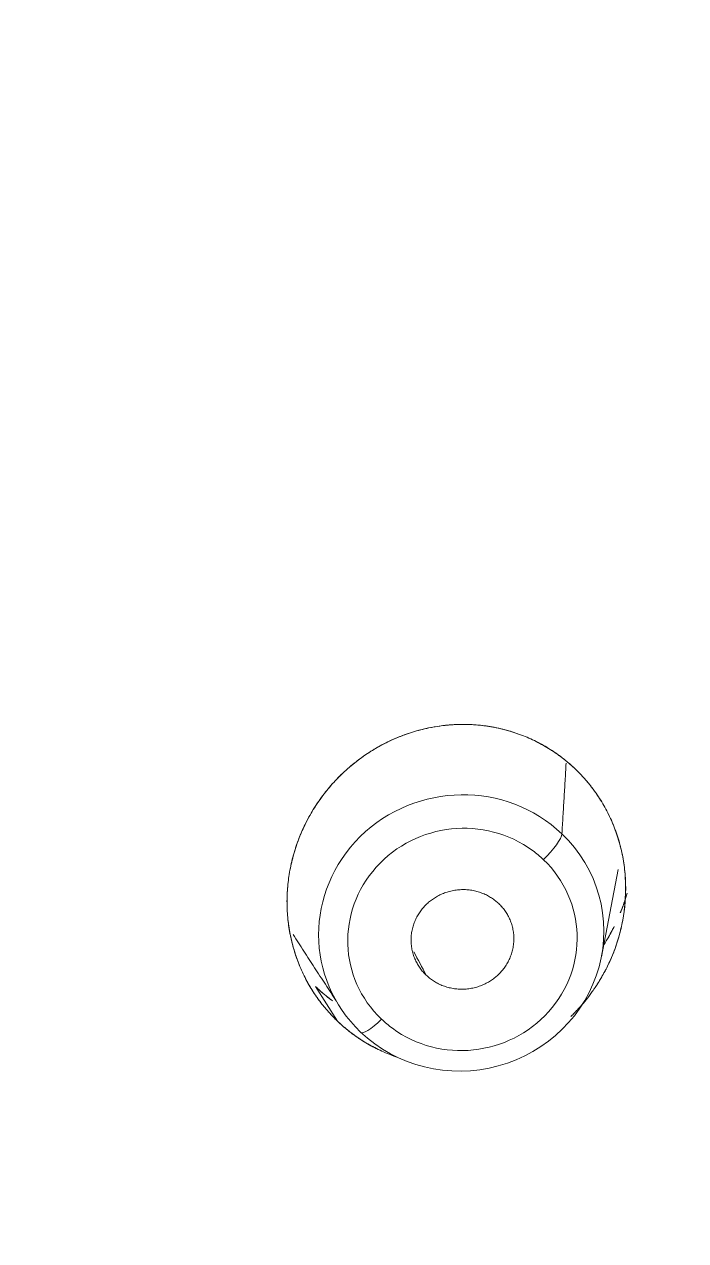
# Model space of a CAD drawing. Extents: x 5217 to 6345, y 0 to 827.
# Drawn here: x 5785.99 to 5793.06, y 522.86 to 535.85 of the extents above; entities that cross this region are included whole.
import ezdxf

# ---------------------------------------------------------------- set-up
doc = ezdxf.new("R2010")
doc.units = 0
doc.header["$LTSCALE"] = 30
doc.header["$MEASUREMENT"] = 0
doc.linetypes.add('HIDDEN2', pattern=[4.7625, 3.175, -1.5875])
doc.layers.add('1', color=7, linetype='CONTINUOUS')
doc.layers.add('2', color=1, linetype='HIDDEN2')

msp = doc.modelspace()

# ---------------------------------------------------------------- linework, layer by layer
at = {"layer": '1', "color": 7, "linetype": 'Continuous', "lineweight": 18}
for p, q in [((5792.16, 525.892), (5792.34, 526.824)), ((5789.083, 525.511), (5789.089, 525.502)), ((5789.339, 525.203), (5789.104, 525.574)), ((5789.104, 525.574), (5789.339, 525.203)), ((5789.104, 525.574), (5789.339, 525.203)), ((5789.339, 525.203), (5789.104, 525.574))]:
    msp.add_line(p, q, dxfattribs=at)
for centre, major_axis, ratio, start_param, end_param in [((5757.244, 496.519), (-59.628, 0), 0.953717, 3.141593, 6.283185), ((5757.244, 496.519), (-59.628, 0), 0.953717, 3.141593, 6.274276), ((5790.662, 526.146), (-1.498, -0.292), 0.966226, 3.741966, 6.883558), ((5790.662, 526.146), (-1.498, -0.292), 0.966226, 0.600373, 3.741966)]:
    msp.add_ellipse(centre, major_axis=major_axis, ratio=ratio, start_param=start_param, end_param=end_param, dxfattribs=at)
at = {"layer": '1', "color": 7, "linetype": 'Continuous', "lineweight": 13}
for centre, major_axis, ratio, start_param, end_param in [((5790.675, 526.077), (1.205, 0.235), 0.966226, 0.727013, 3.741966), ((5791.526, 527.005), (0.207, 0.217), 0.212631, 4.56284, 6.036986), ((5790.675, 526.077), (-1.205, -0.235), 0.966226, 0.727013, 3.741966), ((5790.675, 526.077), (1.205, 0.235), 0.966226, 0.600373, 0.727013), ((5789.794, 525.301), (-0.207, -0.217), 0.212631, 6.230286, 7.704433), ((5790.675, 526.077), (-1.205, -0.235), 0.966226, 0.600373, 0.727013)]:
    msp.add_ellipse(centre, major_axis=major_axis, ratio=ratio, start_param=start_param, end_param=end_param, dxfattribs=at)
at = {"layer": '1', "color": 7, "linetype": 'Continuous', "lineweight": 18}
for points, knots in [([(5759.712, 439.668), (5760.292, 439.691), (5761.968, 439.78), (5764.735, 440.04), (5767.995, 440.52), (5771.222, 441.172), (5774.407, 441.992), (5777.54, 442.979), (5780.611, 444.129), (5783.61, 445.439), (5786.529, 446.905), (5789.359, 448.523), (5792.092, 450.287), (5794.718, 452.192), (5797.229, 454.232), (5799.619, 456.402), (5801.88, 458.694), (5804.005, 461.101), (5805.987, 463.617), (5807.821, 466.233), (5809.501, 468.942), (5811.021, 471.735), (5812.378, 474.604), (5813.566, 477.54), (5814.583, 480.534), (5815.426, 483.576), (5816.091, 486.659), (5816.577, 489.772), (5816.882, 492.905), (5817.005, 496.05), (5816.947, 499.196), (5816.706, 502.335), (5816.285, 505.456), (5815.684, 508.55), (5814.904, 511.608), (5813.949, 514.62), (5812.822, 517.578), (5811.525, 520.471), (5810.063, 523.292), (5808.44, 526.031), (5806.66, 528.681), (5804.731, 531.234), (5802.657, 533.681), (5800.444, 536.015), (5798.1, 538.229), (5795.631, 540.316), (5793.045, 542.27), (5790.35, 544.085), (5787.555, 545.755), (5784.667, 547.276), (5781.695, 548.643), (5778.649, 549.85), (5775.538, 550.896), (5772.371, 551.776), (5769.157, 552.489), (5765.908, 553.031), (5762.632, 553.401), (5759.34, 553.598), (5756.041, 553.622), (5752.746, 553.471), (5749.464, 553.148), (5746.207, 552.652), (5742.982, 551.986), (5739.802, 551.151), (5736.674, 550.149), (5733.609, 548.985), (5730.617, 547.661), (5727.705, 546.181), (5724.883, 544.551), (5722.16, 542.774), (5719.544, 540.857), (5717.043, 538.805), (5714.664, 536.624), (5712.415, 534.322), (5710.302, 531.904), (5708.333, 529.379), (5706.512, 526.755), (5704.847, 524.038), (5703.34, 521.238), (5701.998, 518.363), (5700.825, 515.422), (5699.823, 512.423), (5698.996, 509.377), (5698.347, 506.291), (5697.877, 503.176), (5697.588, 500.041), (5697.48, 496.896), (5697.555, 493.75), (5697.811, 490.612), (5698.249, 487.493), (5698.866, 484.402), (5699.661, 481.348), (5700.631, 478.34), (5701.774, 475.388), (5703.085, 472.5), (5704.562, 469.686), (5706.199, 466.954), (5707.991, 464.313), (5709.934, 461.769), (5712.021, 459.332), (5714.245, 457.008), (5716.601, 454.805), (5719.08, 452.73), (5721.676, 450.788), (5724.38, 448.985), (5727.184, 447.328), (5730.08, 445.82), (5733.058, 444.468), (5736.111, 443.274), (5739.227, 442.243), (5742.399, 441.377), (5745.616, 440.68), (5748.868, 440.153), (5751.926, 439.822), (5753.898, 439.702), (5754.776, 439.668)], [0, 0, 0, 0, 0.004702, 0.013606, 0.022511, 0.031416, 0.040321, 0.049226, 0.058131, 0.067035, 0.07594, 0.084844, 0.093748, 0.102652, 0.111556, 0.120459, 0.129362, 0.138265, 0.147168, 0.15607, 0.164972, 0.173874, 0.182775, 0.191676, 0.200577, 0.209478, 0.218378, 0.227279, 0.236179, 0.245079, 0.253978, 0.262878, 0.271778, 0.280678, 0.289578, 0.298478, 0.307379, 0.316279, 0.32518, 0.334081, 0.342982, 0.351884, 0.360785, 0.369687, 0.37859, 0.387493, 0.396396, 0.405299, 0.414202, 0.423106, 0.43201, 0.440914, 0.449818, 0.458723, 0.467628, 0.476532, 0.485437, 0.494342, 0.503247, 0.512152, 0.521057, 0.529962, 0.538867, 0.547772, 0.556677, 0.565582, 0.574486, 0.583391, 0.592295, 0.601199, 0.610103, 0.619007, 0.62791, 0.636813, 0.645716, 0.654619, 0.663521, 0.672423, 0.681325, 0.690226, 0.699127, 0.708028, 0.716929, 0.725829, 0.734729, 0.743629, 0.752529, 0.761429, 0.770329, 0.779229, 0.788129, 0.797029, 0.805929, 0.814829, 0.82373, 0.832631, 0.841532, 0.850433, 0.859334, 0.868236, 0.877138, 0.886041, 0.894944, 0.903847, 0.91275, 0.921653, 0.930557, 0.939461, 0.948365, 0.95727, 0.966174, 0.975079, 0.983983, 0.992888, 1, 1, 1, 1]), ([(5793.07, 451.033), (5793.622, 451.416), (5795.04, 452.443), (5797.228, 454.234), (5799.62, 456.401), (5801.88, 458.694), (5804.005, 461.101), (5805.987, 463.617), (5807.821, 466.233), (5809.501, 468.942), (5811.021, 471.735), (5812.378, 474.604), (5813.566, 477.54), (5814.583, 480.534), (5815.426, 483.576), (5816.091, 486.659), (5816.577, 489.772), (5816.882, 492.905), (5817.005, 496.05), (5816.947, 499.196), (5816.706, 502.335), (5816.285, 505.456), (5815.684, 508.55), (5814.904, 511.608), (5813.949, 514.62), (5812.822, 517.578), (5811.525, 520.471), (5810.063, 523.292), (5808.44, 526.031), (5806.66, 528.681), (5804.731, 531.234), (5802.657, 533.681), (5800.444, 536.015), (5798.1, 538.229), (5795.631, 540.316), (5793.045, 542.27), (5790.35, 544.085), (5787.555, 545.755), (5784.667, 547.276), (5781.695, 548.643), (5778.649, 549.85), (5775.538, 550.896), (5772.371, 551.776), (5769.157, 552.489), (5765.908, 553.031), (5762.632, 553.401), (5759.34, 553.598), (5756.041, 553.622), (5752.746, 553.471), (5749.464, 553.148), (5746.207, 552.652), (5742.982, 551.986), (5739.802, 551.151), (5736.674, 550.149), (5733.609, 548.985), (5730.617, 547.661), (5727.705, 546.181), (5724.883, 544.551), (5722.16, 542.774), (5719.544, 540.857), (5717.043, 538.805), (5714.664, 536.624), (5712.415, 534.322), (5710.302, 531.904), (5708.333, 529.379), (5706.512, 526.755), (5704.847, 524.038), (5703.34, 521.238), (5701.998, 518.363), (5700.825, 515.422), (5699.823, 512.423), (5698.996, 509.377), (5698.347, 506.291), (5697.877, 503.176), (5697.588, 500.041), (5697.48, 496.896), (5697.555, 493.75), (5697.811, 490.612), (5698.249, 487.493), (5698.866, 484.402), (5699.661, 481.348), (5700.631, 478.34), (5701.774, 475.388), (5703.085, 472.5), (5704.562, 469.686), (5706.199, 466.954), (5707.991, 464.313), (5709.934, 461.769), (5712.021, 459.332), (5714.246, 457.009), (5716.6, 454.804), (5719.085, 452.736), (5720.978, 451.284), (5722.066, 450.56), (5722.254, 450.437)], [0, 0, 0, 0, 0.006833, 0.017845, 0.028856, 0.039868, 0.050878, 0.061889, 0.072899, 0.083908, 0.094918, 0.105926, 0.116935, 0.127943, 0.138951, 0.149959, 0.160966, 0.171973, 0.18298, 0.193987, 0.204994, 0.216001, 0.227008, 0.238016, 0.249023, 0.26003, 0.271038, 0.282046, 0.293055, 0.304063, 0.315072, 0.326082, 0.337091, 0.348102, 0.359112, 0.370123, 0.381134, 0.392146, 0.403157, 0.414169, 0.425182, 0.436194, 0.447207, 0.45822, 0.469233, 0.480246, 0.491259, 0.502272, 0.513286, 0.524299, 0.535313, 0.546326, 0.557339, 0.568352, 0.579365, 0.590378, 0.601391, 0.612403, 0.623416, 0.634428, 0.645439, 0.656451, 0.667462, 0.678472, 0.689483, 0.700493, 0.711502, 0.722512, 0.73352, 0.744529, 0.755537, 0.766545, 0.777553, 0.78856, 0.799567, 0.810574, 0.821581, 0.832588, 0.843595, 0.854602, 0.865609, 0.876617, 0.887624, 0.898632, 0.90964, 0.920649, 0.931657, 0.942666, 0.953676, 0.964686, 0.975696, 0.986706, 0.997717, 1, 1, 1, 1]), ([(5789.339, 525.203), (5789.333, 525.208), (5789.323, 525.218), (5789.308, 525.234), (5789.293, 525.249), (5789.278, 525.264), (5789.263, 525.28), (5789.248, 525.296), (5789.234, 525.312), (5789.22, 525.328), (5789.206, 525.345), (5789.192, 525.361), (5789.179, 525.378), (5789.166, 525.395), (5789.153, 525.412), (5789.14, 525.429), (5789.127, 525.447), (5789.102, 525.482), (5789.066, 525.536), (5789.022, 525.611), (5788.982, 525.688), (5788.933, 525.793), (5788.882, 525.93), (5788.837, 526.098), (5788.808, 526.27), (5788.797, 526.444), (5788.802, 526.619), (5788.824, 526.795), (5788.863, 526.969), (5788.919, 527.141), (5788.99, 527.307), (5789.077, 527.466), (5789.18, 527.616), (5789.297, 527.758), (5789.429, 527.889), (5789.574, 528.007), (5789.731, 528.112), (5789.897, 528.201), (5790.072, 528.272), (5790.232, 528.32), (5790.373, 528.349), (5790.494, 528.366), (5790.634, 528.376), (5790.794, 528.374), (5790.97, 528.354), (5791.141, 528.317), (5791.279, 528.272), (5791.385, 528.229), (5791.463, 528.192), (5791.539, 528.152), (5791.599, 528.116), (5791.644, 528.087), (5791.675, 528.066), (5791.706, 528.044), (5791.737, 528.021), (5791.766, 527.998), (5791.795, 527.974), (5791.824, 527.95), (5791.852, 527.925), (5791.871, 527.908), (5791.88, 527.899)], [0, 0, 0, 0, 0.003832, 0.007659, 0.011482, 0.015301, 0.019116, 0.02293, 0.026741, 0.030552, 0.034361, 0.038171, 0.041982, 0.045794, 0.049608, 0.053425, 0.057245, 0.061069, 0.076386, 0.091686, 0.10701, 0.122399, 0.153099, 0.183869, 0.214382, 0.244796, 0.275282, 0.306027, 0.337131, 0.368385, 0.39983, 0.431101, 0.462498, 0.494324, 0.526568, 0.558918, 0.591687, 0.624537, 0.657402, 0.690264, 0.711709, 0.733119, 0.754591, 0.785962, 0.817331, 0.848128, 0.878863, 0.894073, 0.909261, 0.92446, 0.939704, 0.946437, 0.953155, 0.959861, 0.966558, 0.973248, 0.979935, 0.98662, 0.993308, 1, 1, 1, 1]), ([(5789.339, 525.203), (5789.333, 525.208), (5789.323, 525.218), (5789.308, 525.234), (5789.293, 525.249), (5789.278, 525.264), (5789.263, 525.28), (5789.248, 525.296), (5789.234, 525.312), (5789.22, 525.328), (5789.206, 525.345), (5789.192, 525.361), (5789.179, 525.378), (5789.166, 525.395), (5789.153, 525.412), (5789.14, 525.429), (5789.127, 525.447), (5789.102, 525.482), (5789.066, 525.536), (5789.022, 525.611), (5788.982, 525.688), (5788.933, 525.793), (5788.882, 525.93), (5788.837, 526.098), (5788.808, 526.27), (5788.797, 526.444), (5788.802, 526.619), (5788.824, 526.795), (5788.863, 526.969), (5788.919, 527.141), (5788.99, 527.307), (5789.077, 527.466), (5789.18, 527.616), (5789.297, 527.758), (5789.429, 527.889), (5789.574, 528.007), (5789.731, 528.112), (5789.897, 528.201), (5790.072, 528.272), (5790.232, 528.32), (5790.373, 528.349), (5790.494, 528.366), (5790.634, 528.376), (5790.794, 528.374), (5790.97, 528.354), (5791.141, 528.317), (5791.279, 528.272), (5791.385, 528.229), (5791.463, 528.192), (5791.539, 528.152), (5791.599, 528.116), (5791.644, 528.087), (5791.675, 528.066), (5791.706, 528.044), (5791.737, 528.021), (5791.766, 527.998), (5791.795, 527.974), (5791.824, 527.95), (5791.852, 527.925), (5791.871, 527.908), (5791.88, 527.899)], [0, 0, 0, 0, 0.003832, 0.007659, 0.011482, 0.015301, 0.019116, 0.02293, 0.026741, 0.030552, 0.034361, 0.038171, 0.041982, 0.045794, 0.049608, 0.053425, 0.057245, 0.061069, 0.076386, 0.091686, 0.10701, 0.122399, 0.153099, 0.183869, 0.214382, 0.244796, 0.275282, 0.306027, 0.337131, 0.368385, 0.39983, 0.431101, 0.462498, 0.494324, 0.526568, 0.558918, 0.591687, 0.624537, 0.657402, 0.690264, 0.711709, 0.733119, 0.754591, 0.785962, 0.817331, 0.848128, 0.878863, 0.894073, 0.909261, 0.92446, 0.939704, 0.946437, 0.953155, 0.959861, 0.966558, 0.973248, 0.979935, 0.98662, 0.993308, 1, 1, 1, 1]), ([(5791.88, 527.899), (5791.875, 527.904), (5791.865, 527.913), (5791.849, 527.927), (5791.834, 527.941), (5791.818, 527.955), (5791.802, 527.969), (5791.786, 527.982), (5791.77, 527.995), (5791.753, 528.009), (5791.736, 528.021), (5791.719, 528.034), (5791.702, 528.047), (5791.685, 528.059), (5791.668, 528.071), (5791.65, 528.083), (5791.632, 528.095), (5791.596, 528.118), (5791.54, 528.151), (5791.464, 528.192), (5791.386, 528.229), (5791.281, 528.271), (5791.146, 528.315), (5790.977, 528.353), (5790.799, 528.374), (5790.664, 528.376), (5790.532, 528.369), (5790.401, 528.355), (5790.227, 528.319), (5790.051, 528.265), (5789.88, 528.192), (5789.742, 528.117), (5789.64, 528.051), (5789.568, 528), (5789.497, 527.944), (5789.406, 527.865), (5789.323, 527.783), (5789.249, 527.699), (5789.172, 527.604), (5789.076, 527.464), (5788.985, 527.296), (5788.913, 527.126), (5788.859, 526.958), (5788.821, 526.778), (5788.801, 526.607), (5788.797, 526.437), (5788.809, 526.265), (5788.839, 526.09), (5788.884, 525.924), (5788.934, 525.791), (5788.982, 525.688), (5789.023, 525.61), (5789.067, 525.535), (5789.106, 525.476), (5789.138, 525.431), (5789.161, 525.401), (5789.185, 525.371), (5789.209, 525.341), (5789.234, 525.312), (5789.259, 525.284), (5789.285, 525.257), (5789.312, 525.23), (5789.33, 525.212), (5789.339, 525.203)], [0, 0, 0, 0, 0.003694, 0.007395, 0.011102, 0.014816, 0.018537, 0.022264, 0.025998, 0.029739, 0.033486, 0.03724, 0.041001, 0.044769, 0.048543, 0.052324, 0.056112, 0.059906, 0.075199, 0.090501, 0.105814, 0.121138, 0.150565, 0.181054, 0.21293, 0.245405, 0.252386, 0.282795, 0.314491, 0.345485, 0.379347, 0.411542, 0.427347, 0.442949, 0.457456, 0.474289, 0.50569, 0.518012, 0.532601, 0.568927, 0.606147, 0.631616, 0.665029, 0.697869, 0.727434, 0.755207, 0.786773, 0.81804, 0.848184, 0.877605, 0.893021, 0.908451, 0.923896, 0.939358, 0.946171, 0.952964, 0.959739, 0.966495, 0.973233, 0.979952, 0.986653, 0.993335, 1, 1, 1, 1]), ([(5791.88, 527.899), (5791.875, 527.904), (5791.865, 527.913), (5791.849, 527.927), (5791.834, 527.941), (5791.818, 527.955), (5791.802, 527.969), (5791.786, 527.982), (5791.77, 527.995), (5791.753, 528.009), (5791.736, 528.021), (5791.719, 528.034), (5791.702, 528.047), (5791.685, 528.059), (5791.668, 528.071), (5791.65, 528.083), (5791.632, 528.095), (5791.596, 528.118), (5791.54, 528.151), (5791.464, 528.192), (5791.386, 528.229), (5791.281, 528.271), (5791.146, 528.315), (5790.977, 528.353), (5790.799, 528.374), (5790.664, 528.376), (5790.532, 528.369), (5790.401, 528.355), (5790.227, 528.319), (5790.051, 528.265), (5789.88, 528.192), (5789.742, 528.117), (5789.64, 528.051), (5789.568, 528), (5789.497, 527.944), (5789.406, 527.865), (5789.323, 527.783), (5789.249, 527.699), (5789.172, 527.604), (5789.076, 527.464), (5788.985, 527.296), (5788.913, 527.126), (5788.859, 526.958), (5788.821, 526.778), (5788.801, 526.607), (5788.797, 526.437), (5788.809, 526.265), (5788.839, 526.09), (5788.884, 525.924), (5788.934, 525.791), (5788.982, 525.688), (5789.023, 525.61), (5789.067, 525.535), (5789.106, 525.476), (5789.138, 525.431), (5789.161, 525.401), (5789.185, 525.371), (5789.209, 525.341), (5789.234, 525.312), (5789.259, 525.284), (5789.285, 525.257), (5789.312, 525.23), (5789.33, 525.212), (5789.339, 525.203)], [0, 0, 0, 0, 0.003694, 0.007395, 0.011102, 0.014816, 0.018537, 0.022264, 0.025998, 0.029739, 0.033486, 0.03724, 0.041001, 0.044769, 0.048543, 0.052324, 0.056112, 0.059906, 0.075199, 0.090501, 0.105814, 0.121138, 0.150565, 0.181054, 0.21293, 0.245405, 0.252386, 0.282795, 0.314491, 0.345485, 0.379347, 0.411542, 0.427347, 0.442949, 0.457456, 0.474289, 0.50569, 0.518012, 0.532601, 0.568927, 0.606147, 0.631616, 0.665029, 0.697869, 0.727434, 0.755207, 0.786773, 0.81804, 0.848184, 0.877605, 0.893021, 0.908451, 0.923896, 0.939358, 0.946171, 0.952964, 0.959739, 0.966495, 0.973233, 0.979952, 0.986653, 0.993335, 1, 1, 1, 1]), ([(5791.832, 525.252), (5791.839, 525.259), (5791.858, 525.277), (5791.887, 525.307), (5791.931, 525.354), (5791.982, 525.413), (5792.032, 525.476), (5792.067, 525.525), (5792.086, 525.552), (5792.098, 525.57), (5792.117, 525.598), (5792.156, 525.661), (5792.212, 525.76), (5792.265, 525.873), (5792.306, 525.978), (5792.345, 526.095), (5792.383, 526.243), (5792.412, 526.422), (5792.423, 526.612), (5792.414, 526.8), (5792.386, 526.985), (5792.34, 527.161), (5792.288, 527.302), (5792.238, 527.411), (5792.197, 527.489), (5792.152, 527.565), (5792.113, 527.625), (5792.081, 527.67), (5792.058, 527.701), (5792.034, 527.731), (5792.01, 527.761), (5791.985, 527.79), (5791.959, 527.818), (5791.933, 527.846), (5791.907, 527.873), (5791.889, 527.89), (5791.88, 527.899)], [0, 0, 0, 0, 0.010028, 0.02645, 0.042616, 0.074359, 0.105234, 0.12318, 0.135142, 0.138412, 0.145087, 0.168804, 0.212922, 0.259515, 0.293617, 0.326997, 0.383361, 0.447554, 0.510404, 0.576083, 0.637643, 0.69995, 0.761288, 0.791562, 0.821798, 0.851996, 0.882159, 0.895438, 0.90867, 0.921856, 0.934995, 0.948089, 0.961135, 0.974136, 0.987091, 1, 1, 1, 1]), ([(5791.832, 525.252), (5791.839, 525.259), (5791.858, 525.277), (5791.887, 525.307), (5791.931, 525.354), (5791.982, 525.413), (5792.032, 525.476), (5792.067, 525.525), (5792.086, 525.552), (5792.098, 525.57), (5792.117, 525.598), (5792.156, 525.661), (5792.212, 525.76), (5792.265, 525.873), (5792.306, 525.978), (5792.345, 526.095), (5792.383, 526.243), (5792.412, 526.422), (5792.423, 526.612), (5792.414, 526.8), (5792.386, 526.985), (5792.34, 527.161), (5792.288, 527.302), (5792.238, 527.411), (5792.197, 527.489), (5792.152, 527.565), (5792.113, 527.625), (5792.081, 527.67), (5792.058, 527.701), (5792.034, 527.731), (5792.01, 527.761), (5791.985, 527.79), (5791.959, 527.818), (5791.933, 527.846), (5791.907, 527.873), (5791.889, 527.89), (5791.88, 527.899)], [0, 0, 0, 0, 0.010028, 0.02645, 0.042616, 0.074359, 0.105234, 0.12318, 0.135142, 0.138412, 0.145087, 0.168804, 0.212922, 0.259515, 0.293617, 0.326997, 0.383361, 0.447554, 0.510404, 0.576083, 0.637643, 0.69995, 0.761288, 0.791562, 0.821798, 0.851996, 0.882159, 0.895438, 0.90867, 0.921856, 0.934995, 0.948089, 0.961135, 0.974136, 0.987091, 1, 1, 1, 1]), ([(5791.88, 527.899), (5791.885, 527.894), (5791.895, 527.884), (5791.91, 527.869), (5791.926, 527.854), (5791.94, 527.838), (5791.955, 527.823), (5791.969, 527.807), (5791.984, 527.791), (5791.998, 527.775), (5792.012, 527.758), (5792.025, 527.742), (5792.039, 527.725), (5792.052, 527.708), (5792.065, 527.691), (5792.078, 527.673), (5792.091, 527.656), (5792.116, 527.62), (5792.153, 527.565), (5792.198, 527.489), (5792.239, 527.41), (5792.289, 527.301), (5792.342, 527.159), (5792.387, 526.981), (5792.414, 526.797), (5792.424, 526.548), (5792.393, 526.237), (5792.299, 525.939), (5792.19, 525.717), (5792.124, 525.609), (5792.088, 525.556), (5792.087, 525.555)], [0, 0, 0, 0, 0.008485, 0.016969, 0.025451, 0.033934, 0.042419, 0.050907, 0.059398, 0.067894, 0.076397, 0.084907, 0.093426, 0.101955, 0.110494, 0.119045, 0.127609, 0.136188, 0.17107, 0.205865, 0.240652, 0.27551, 0.347533, 0.419307, 0.491572, 0.565061, 0.711004, 0.854251, 0.925745, 0.997762, 1, 1, 1, 1]), ([(5791.88, 527.899), (5791.885, 527.894), (5791.895, 527.884), (5791.91, 527.869), (5791.926, 527.854), (5791.94, 527.838), (5791.955, 527.823), (5791.969, 527.807), (5791.984, 527.791), (5791.998, 527.775), (5792.012, 527.758), (5792.025, 527.742), (5792.039, 527.725), (5792.052, 527.708), (5792.065, 527.691), (5792.078, 527.673), (5792.091, 527.656), (5792.116, 527.62), (5792.153, 527.565), (5792.198, 527.489), (5792.239, 527.41), (5792.289, 527.301), (5792.342, 527.159), (5792.387, 526.981), (5792.414, 526.797), (5792.424, 526.548), (5792.393, 526.237), (5792.299, 525.939), (5792.19, 525.717), (5792.124, 525.609), (5792.088, 525.556), (5792.087, 525.555)], [0, 0, 0, 0, 0.008485, 0.016969, 0.025451, 0.033934, 0.042419, 0.050907, 0.059398, 0.067894, 0.076397, 0.084907, 0.093426, 0.101955, 0.110494, 0.119045, 0.127609, 0.136188, 0.17107, 0.205865, 0.240652, 0.27551, 0.347533, 0.419307, 0.491572, 0.565061, 0.711004, 0.854251, 0.925745, 0.997762, 1, 1, 1, 1]), ([(5792.363, 526.36), (5792.388, 526.422), (5792.413, 526.493), (5792.434, 526.564), (5792.436, 526.571)], [0, 0, 0, 0, 0.905845, 1, 1, 1, 1]), ([(5792.363, 526.36), (5792.388, 526.422), (5792.413, 526.493), (5792.434, 526.564), (5792.436, 526.571)], [0, 0, 0, 0, 0.905845, 1, 1, 1, 1]), ([(5792.419, 526.515), (5792.413, 526.497), (5792.396, 526.446), (5792.376, 526.394), (5792.362, 526.36)], [0, 0, 0, 0, 0.329083, 1, 1, 1, 1]), ([(5792.419, 526.515), (5792.413, 526.497), (5792.396, 526.446), (5792.376, 526.394), (5792.362, 526.36)], [0, 0, 0, 0, 0.329083, 1, 1, 1, 1]), ([(5792.297, 526.214), (5792.278, 526.177), (5792.243, 526.111), (5792.204, 526.047), (5792.186, 526.019)], [0, 0, 0, 0, 0.549935, 1, 1, 1, 1]), ([(5792.297, 526.214), (5792.278, 526.177), (5792.243, 526.111), (5792.204, 526.047), (5792.186, 526.019)], [0, 0, 0, 0, 0.549935, 1, 1, 1, 1]), ([(5792.235, 526.1), (5792.249, 526.124), (5792.27, 526.162), (5792.29, 526.201), (5792.297, 526.216)], [0, 0, 0, 0, 0.623686, 1, 1, 1, 1]), ([(5792.235, 526.1), (5792.249, 526.124), (5792.27, 526.162), (5792.29, 526.201), (5792.297, 526.216)], [0, 0, 0, 0, 0.623686, 1, 1, 1, 1]), ([(5789.289, 525.419), (5789.28, 525.425), (5789.26, 525.44), (5789.229, 525.464), (5789.197, 525.49), (5789.165, 525.518), (5789.134, 525.545), (5789.114, 525.564), (5789.104, 525.574)], [0, 0, 0, 0, 0.13706, 0.310605, 0.483667, 0.656251, 0.828361, 1, 1, 1, 1]), ([(5789.289, 525.419), (5789.28, 525.425), (5789.26, 525.44), (5789.229, 525.464), (5789.197, 525.49), (5789.165, 525.518), (5789.134, 525.545), (5789.114, 525.564), (5789.104, 525.574)], [0, 0, 0, 0, 0.13706, 0.310605, 0.483667, 0.656251, 0.828361, 1, 1, 1, 1]), ([(5789.104, 525.574), (5789.109, 525.569), (5789.12, 525.558), (5789.137, 525.543), (5789.153, 525.528), (5789.17, 525.513), (5789.187, 525.499), (5789.204, 525.484), (5789.222, 525.47), (5789.239, 525.456), (5789.257, 525.443), (5789.273, 525.43), (5789.284, 525.422), (5789.289, 525.419)], [0, 0, 0, 0, 0.092784, 0.185493, 0.278142, 0.370744, 0.463313, 0.555863, 0.648408, 0.740962, 0.83354, 0.926154, 1, 1, 1, 1]), ([(5789.104, 525.574), (5789.109, 525.569), (5789.12, 525.558), (5789.137, 525.543), (5789.153, 525.528), (5789.17, 525.513), (5789.187, 525.499), (5789.204, 525.484), (5789.222, 525.47), (5789.239, 525.456), (5789.257, 525.443), (5789.273, 525.43), (5789.284, 525.422), (5789.289, 525.419)], [0, 0, 0, 0, 0.092784, 0.185493, 0.278142, 0.370744, 0.463313, 0.555863, 0.648408, 0.740962, 0.83354, 0.926154, 1, 1, 1, 1]), ([(5789.959, 524.824), (5789.943, 524.83), (5789.9, 524.846), (5789.832, 524.874), (5789.755, 524.91), (5789.68, 524.95), (5789.62, 524.986), (5789.575, 525.015), (5789.543, 525.036), (5789.513, 525.058), (5789.482, 525.081), (5789.452, 525.104), (5789.423, 525.128), (5789.394, 525.152), (5789.366, 525.177), (5789.348, 525.195), (5789.339, 525.203)], [0, 0, 0, 0, 0.069766, 0.186063, 0.302158, 0.418348, 0.534933, 0.586862, 0.638665, 0.690369, 0.741999, 0.793584, 0.845149, 0.896723, 0.94833, 1, 1, 1, 1]), ([(5789.339, 525.203), (5789.344, 525.199), (5789.354, 525.189), (5789.369, 525.175), (5789.385, 525.161), (5789.4, 525.147), (5789.416, 525.134), (5789.433, 525.12), (5789.449, 525.107), (5789.465, 525.094), (5789.482, 525.081), (5789.499, 525.068), (5789.516, 525.056), (5789.533, 525.043), (5789.551, 525.031), (5789.568, 525.019), (5789.586, 525.008), (5789.622, 524.984), (5789.677, 524.951), (5789.753, 524.911), (5789.831, 524.874), (5789.905, 524.844), (5789.953, 524.826), (5789.974, 524.819)], [0, 0, 0, 0, 0.027849, 0.055741, 0.083678, 0.111659, 0.139685, 0.167755, 0.195871, 0.224031, 0.252237, 0.280489, 0.308786, 0.337128, 0.365517, 0.393952, 0.422434, 0.450962, 0.565928, 0.680839, 0.795706, 0.910541, 1, 1, 1, 1]), ([(5789.959, 524.824), (5789.943, 524.83), (5789.9, 524.846), (5789.832, 524.874), (5789.755, 524.91), (5789.68, 524.95), (5789.62, 524.986), (5789.575, 525.015), (5789.543, 525.036), (5789.513, 525.058), (5789.482, 525.081), (5789.452, 525.104), (5789.423, 525.128), (5789.394, 525.152), (5789.366, 525.177), (5789.348, 525.195), (5789.339, 525.203)], [0, 0, 0, 0, 0.069766, 0.186063, 0.302158, 0.418348, 0.534933, 0.586862, 0.638665, 0.690369, 0.741999, 0.793584, 0.845149, 0.896723, 0.94833, 1, 1, 1, 1]), ([(5789.339, 525.203), (5789.344, 525.199), (5789.354, 525.189), (5789.369, 525.175), (5789.385, 525.161), (5789.4, 525.147), (5789.416, 525.134), (5789.433, 525.12), (5789.449, 525.107), (5789.465, 525.094), (5789.482, 525.081), (5789.499, 525.068), (5789.516, 525.056), (5789.533, 525.043), (5789.551, 525.031), (5789.568, 525.019), (5789.586, 525.008), (5789.622, 524.984), (5789.677, 524.951), (5789.753, 524.911), (5789.831, 524.874), (5789.905, 524.844), (5789.953, 524.826), (5789.974, 524.819)], [0, 0, 0, 0, 0.027849, 0.055741, 0.083678, 0.111659, 0.139685, 0.167755, 0.195871, 0.224031, 0.252237, 0.280489, 0.308786, 0.337128, 0.365517, 0.393952, 0.422434, 0.450962, 0.565928, 0.680839, 0.795706, 0.910541, 1, 1, 1, 1])]:
    msp.add_open_spline(points, degree=3, knots=knots, dxfattribs=at)
for points, weights, knots in [([(5816.872, 496.519), (5816.872, 553.388), (5757.244, 553.388), (5697.616, 553.388), (5697.616, 496.519)], [1, 0.707106781187, 1, 0.707106781187, 1], [0, 0, 0, 0.5, 0.5, 1, 1, 1]), ([(5816.872, 496.519), (5816.872, 553.388), (5757.244, 553.388), (5698.144, 553.388), (5697.618, 497.026)], [1, 0.707106781187, 1, 0.708948655878, 0.996339416072], [0, 0, 0, 0.501577, 0.501577, 1, 1, 1]), ([(5790.287, 525.695), (5789.898, 526.066), (5790.286, 526.448), (5790.674, 526.829), (5791.063, 526.459)], [1, 0.707106781187, 1, 0.707106781187, 1], [0, 0, 0, 0.5, 0.5, 1, 1, 1]), ([(5791.063, 526.459), (5791.452, 526.088), (5791.064, 525.706), (5790.676, 525.325), (5790.287, 525.695)], [1, 0.707106781187, 1, 0.707106781187, 1], [0, 0, 0, 0.5, 0.5, 1, 1, 1])]:
    msp.add_rational_spline(points, weights, degree=2, knots=knots, dxfattribs=at)
at = {"layer": '1', "color": 7, "linetype": 'Continuous', "lineweight": 13}
for points, degree in [([(5791.783, 527.96), (5791.738, 527.204)], 1), ([(5790.287, 525.695), (5790.243, 525.778), (5790.2, 525.861), (5790.156, 525.944)], 3)]:
    msp.add_open_spline(points, degree=degree, dxfattribs=at)
at = {"layer": '1', "color": 7, "linetype": 'Continuous', "lineweight": 18}
msp.add_open_spline([(5788.865, 526.129), (5789.324, 525.42)], degree=1, dxfattribs=at)
at = {"layer": '2', "color": 7, "linetype": 'Continuous', "lineweight": 18}
for end_param in [4.712389, 4.289418]:
    msp.add_ellipse((5757.244, 496.914), major_axis=(-59.996, 0), ratio=0.953717, start_param=2.930106, end_param=end_param, dxfattribs=at)
for points, knots in [([(5817.081, 500.995), (5817.01, 501.986), (5816.805, 504.043), (5816.311, 507.152), (5815.621, 510.314), (5814.747, 513.44), (5813.69, 516.52), (5812.453, 519.545), (5811.037, 522.505), (5809.446, 525.39), (5807.683, 528.193), (5805.749, 530.906), (5803.642, 533.529), (5801.443, 535.962), (5799.181, 538.202), (5796.888, 540.249), (5794.488, 542.177), (5791.989, 543.98), (5789.398, 545.655), (5786.724, 547.196), (5783.974, 548.598), (5781.16, 549.859), (5778.291, 550.975), (5775.383, 551.941), (5772.455, 552.756), (5769.544, 553.415), (5766.696, 553.918), (5764.173, 554.246), (5761.945, 554.45), (5759.724, 554.583), (5758.153, 554.617), (5757.244, 554.617)], [0, 0, 0, 0, 0.034187, 0.071218, 0.108335, 0.145544, 0.182846, 0.220249, 0.257758, 0.295383, 0.333134, 0.371027, 0.409194, 0.447875, 0.482652, 0.517432, 0.552208, 0.586973, 0.621721, 0.656439, 0.691114, 0.725722, 0.760226, 0.794566, 0.82863, 0.862183, 0.894634, 0.925537, 0.947362, 0.969579, 1, 1, 1, 1]), ([(5815.787, 509.491), (5815.724, 509.763), (5815.406, 511.085), (5814.747, 513.44), (5813.69, 516.52), (5812.453, 519.545), (5811.037, 522.505), (5809.446, 525.39), (5807.683, 528.193), (5805.749, 530.906), (5803.642, 533.529), (5801.443, 535.962), (5799.181, 538.202), (5796.888, 540.249), (5794.488, 542.177), (5791.989, 543.98), (5789.398, 545.655), (5786.724, 547.196), (5783.974, 548.598), (5781.16, 549.859), (5778.291, 550.975), (5775.383, 551.941), (5772.455, 552.756), (5769.544, 553.415), (5766.696, 553.918), (5764.173, 554.246), (5761.945, 554.45), (5759.724, 554.583), (5758.153, 554.617), (5757.244, 554.617)], [0, 0, 0, 0, 0.010647, 0.051932, 0.093322, 0.134822, 0.17644, 0.218187, 0.260075, 0.302119, 0.344467, 0.387386, 0.425973, 0.464563, 0.503149, 0.541723, 0.580278, 0.6188, 0.657273, 0.695672, 0.733957, 0.77206, 0.809856, 0.847084, 0.883091, 0.917379, 0.941595, 0.966247, 1, 1, 1, 1])]:
    msp.add_open_spline(points, degree=3, knots=knots, dxfattribs=at)
msp.add_rational_spline([(5816.793, 500.826), (5814.284, 534.77), (5781.748, 548.738), (5780.301, 549.359), (5778.822, 549.906), (5724.612, 569.95), (5702.172, 518.796), (5698.494, 510.411), (5697.736, 501.351)], [0.925008169637, 0.825553196241, 1, 0.999647191397, 1, 0.716378052159, 1, 0.939059780537, 0.904307311186], degree=2, knots=[0, 0, 0, 0.343999, 0.343999, 0.358407, 0.358407, 0.886526, 0.886526, 1, 1, 1], dxfattribs=at)
msp.add_rational_spline([(5815.619, 508.734), (5809.298, 536.911), (5781.748, 548.738)], [0.90378125968, 0.84822794332, 1], degree=2, dxfattribs=at)

doc.saveas('drawing.dxf')
